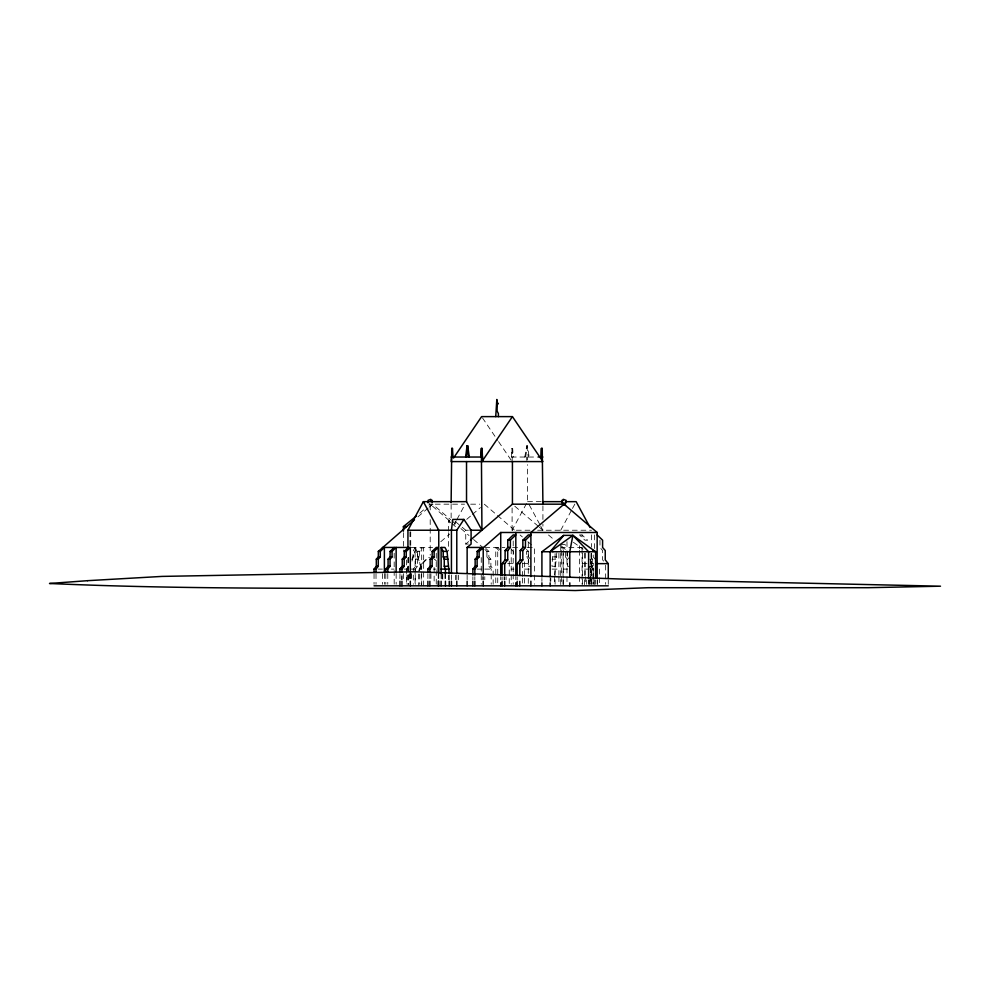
<?xml version="1.0" encoding="UTF-8"?>
<svg xmlns="http://www.w3.org/2000/svg" width="990" height="990" viewBox="0 0 990 990"><rect width="100%" height="100%" fill="white"/><g stroke="black" fill="none" stroke-linecap="round" stroke-linejoin="round"><path stroke-width="0.74" stroke-dasharray="4.95 3.71" d="M498.576 441.627L511.286 460.387L511.855 448.421L512.672 448.421L513.241 457.034M512.672 448.421L512.102 461.588M524.799 457.034L526.692 445.809L527.509 445.809L529.118 457.034M525.616 457.034L527.509 445.809M411.964 559.734L415.85 548.707L421.69 569.993L415.416 548.707M411.976 561.107L415.85 548.707M408.128 566.268L406.964 569.101L406.964 584.298M556.813 552.767L554.61 575.178M411.951 559.214L412.991 556.887L412.991 551.393L415.095 547.445L415.095 584.298M555.786 566.268L551.95 566.268L552.989 551.393M454.064 524.787L456.266 520.703M456.996 519.342L465.065 504.38M529.959 530.232L512.102 530.232L527.509 501.658L527.509 464.669M560.748 530.232L571.75 509.825M572.48 508.464L576.155 501.658M421.69 585.82L421.69 547.445L417.594 551.393L417.594 556.887L415.59 559.214L415.59 566.268L413.313 569.101L413.313 584.298M423.658 585.82L423.658 547.445L419.562 551.393L419.562 556.887L417.557 559.214L417.557 566.268L415.28 569.101L415.28 584.298M419.834 513.117L426.665 507.226M417.916 516.854L428.101 508.08M429.227 507.103L432.618 504.182L450.722 519.775M440.81 541.703L449.683 534.056M466.723 519.366L471.302 515.419M472.453 514.429L480.472 507.524M462.206 527.286L465.746 530.232L465.746 544.067L469.211 541.097M429.573 503.464L428.942 505.271L430.204 504.182L464.57 504.182M511.286 457.034L538.795 457.034M541.196 501.658L527.509 501.658L539.983 524.787M431.145 503.96L431.64 505.42M470.658 504.182L479.779 504.182M448.519 531.246L448.519 520.641L449.299 520.641L449.299 525.183M465.746 530.232L468.418 530.232M537.657 530.232L591.562 530.232M582.071 534.934L579.472 534.934L584.892 540.169L587.503 540.169L582.071 534.934L582.071 539.463M465.746 544.067L468.418 544.067M560.971 544.537L564.882 544.537L568.285 547.445M411.258 547.445L432.642 547.445M484.791 547.445L504.925 547.445M512.622 547.445L519.639 547.445M527.299 547.445L534.55 547.445L534.55 573.532M582.528 547.445L561.305 547.445L563.347 549.413M417.594 551.393L419.562 551.393M484.865 549.413L486.907 551.393L488.874 551.393L488.874 556.887L490.892 559.214L490.892 566.268L493.156 569.101L493.156 584.298M530.504 559.214L528.499 556.887L528.499 551.393L526.532 551.393L526.532 556.887L528.536 559.214L528.536 566.268L530.504 566.268M417.594 556.887L419.562 556.887M486.907 551.393L486.907 556.887L488.874 556.887M526.532 556.887L528.499 556.887M552.989 556.887L556.813 556.887M565.401 551.393L565.401 556.887L567.369 556.887L569.374 559.214M415.59 559.214L417.557 559.214M486.907 556.887L488.924 559.214L490.892 559.214M551.95 559.214L555.786 559.214M589.743 559.214L592.305 559.214L592.305 566.268L593.468 569.101L593.468 584.298M507.647 563.644L513.204 563.644M522.732 563.644L528.289 563.644M582.071 563.644L589.013 563.644M590.399 563.644L593.183 563.644L593.183 584.335M415.59 566.268L417.557 566.268M488.924 559.214L488.924 566.268L490.892 566.268M569.374 566.268L567.406 566.268L567.406 559.214L565.401 556.887M588.468 566.268L592.305 566.268M378.229 569.101L382.412 569.101M391.384 569.101L394.181 569.101M404.093 569.101L408.35 569.101M410.788 569.101L421.69 569.101M433.471 569.101L436.256 569.101M477.069 569.101L481.251 569.101M484.791 569.101L493.156 569.101M511.224 569.101L514.008 569.101M524.403 569.101L529.984 569.101M552.061 569.101L558.917 569.101M563.273 569.101L567.456 569.101M584.496 569.101L588.691 569.101M589.644 569.101L593.876 569.101M573.396 542.273L583.061 549.153M455.128 521.396L461.018 526.296M514.775 506.187L538.226 526.222M539.402 527.225L542.916 530.232L542.916 524.131M548.497 534.996L554.078 539.773M560.798 545.502L563.062 547.445L563.062 552.049M484.345 504.182L514.577 530.232M520.121 535.008L522.336 536.914M527.893 541.703L532.323 545.527M451.848 520.752L457.504 525.628M460.944 528.586L469 535.528M473.604 539.5L482.823 547.445M449.299 520.641L430.204 504.182L430.204 510.357M448.519 520.641L450.834 522.621M451.985 523.611L455.45 526.593M563.273 547.445L565.315 549.413M526.445 549.413L528.499 551.393M511.298 549.413L513.352 551.393L513.352 556.887M500.792 550.403L497.723 547.445L497.723 584.298M498.824 550.403L495.755 547.445L495.755 585.82M485.805 548.423L488.874 551.393M600.868 548.485L602.638 550.551L602.638 559.894L604.148 561.775M595.225 559.214L593.208 556.887L593.208 551.393M590.164 559.894L593.183 563.644M590.597 566.268L592.874 569.101L592.874 584.298M588.629 566.268L590.906 569.101L590.906 584.298M488.924 566.268L491.201 569.101L491.201 584.298M482.464 417.867L497.723 440.377M540.713 526.148L542.916 530.232M592.305 559.214L591.265 556.887L591.265 551.393M526.692 445.809L528.301 457.034M511.855 448.421L512.424 457.034M410.726 531.779L410.739 545.676M410.751 573.457L410.751 579.633M409.959 531.779L409.959 545.676M409.971 573.457L409.984 579.633M608.268 579.905L608.268 584.335M605.657 565.129L605.657 584.335M599.977 540.169L599.977 547.458M599.457 569.101L599.457 584.298M597.502 579.732L597.502 584.298M597.156 579.905L597.156 584.335M595.609 579.893L595.609 584.335M594.557 534.934L594.557 548.807M594.557 579.645L594.557 585.82M591.562 534.86L591.562 547.21M591.562 553.385L591.562 584.273M591.092 553.212L591.092 585.82M590.597 559.214L590.572 584.335M589.644 579.732L589.644 584.298M589.124 579.67L589.161 584.286M588.617 579.893L588.617 584.335M586.674 579.893L586.674 584.335M585.337 553.212L585.337 575.178M585.337 576.7L585.337 584.298M584.496 553.212L584.496 578.21M584.496 579.732L584.496 585.82M582.528 553.583L582.528 578.135M582.528 579.67L582.528 584.286M582.071 548.534L582.071 584.335M579.472 545.725L579.472 548.807M579.472 550.353L579.472 575.017M579.472 576.564L579.472 584.273M567.369 551.393L567.369 556.887M566.985 541.629L566.985 549.24M566.985 550.774L566.985 575.153M566.985 576.675L566.985 584.286M563.273 550.329L563.273 578.21M563.273 579.732L563.273 585.82M563.062 553.583L563.062 578.135M563.062 579.67L563.062 584.286M561.305 550.514L561.305 575.066M561.305 576.601L561.305 584.286M560.748 545.663L560.748 551.838M560.748 553.385L560.748 578.098M560.748 579.633L560.748 585.82M558.917 553.212L558.917 575.178M558.917 576.7L558.917 584.298M555.081 553.583L555.081 578.135M555.081 579.67L555.081 584.286M554.61 576.7L554.61 584.298M550.787 578.21L550.787 581.254M550.168 578.408L550.168 581.365M542.916 505.816L542.916 522.596M541.914 578.408L541.914 581.365M534.55 575.066L534.55 584.286M528.289 542.483L528.289 576.947M528.289 578.42L528.289 585.82M527.509 457.034L527.509 460.065M526.692 457.034L526.692 460.387M524.403 561.875L524.403 576.7M524.403 578.21L524.403 585.82M522.435 562.79L522.435 576.601M522.435 578.135L522.435 584.286M517.176 576.947L517.176 579.905M515.815 576.564L515.815 579.645M513.204 540.973L513.204 572.517M513.204 573.99L513.204 584.335M512.102 507.994L512.102 530.232M511.224 548.881L511.224 584.298M509.256 561.256L509.256 585.82M506.088 576.7L506.088 579.732M504.702 576.947L504.702 579.905M504.133 576.7L504.133 579.732M502.091 576.947L502.091 579.905M500.73 576.675L500.73 579.719M484.791 576.7L484.791 579.732M483.219 576.601L483.219 579.67M482.823 576.601L482.823 579.67M481.251 557.543L481.251 584.298M474.841 576.7L474.841 579.732M472.874 576.7L472.874 579.732M467.132 575.066L467.132 579.67M458.63 575.19L458.63 579.744M456.786 575.004L456.786 579.633M455.45 575.19L455.45 579.744M451.428 575.004L451.428 579.633M451.131 504.294L451.131 518.03M449.25 575.178L449.299 579.756M448.519 532.756L448.519 550.947M448.519 575.202L448.519 579.756M445.426 573.656L445.426 579.732M444.956 573.532L444.956 579.67M442.753 574.027L442.753 579.917M442.047 574.027L442.047 579.917M441.119 573.656L441.119 579.732M438.756 573.457L438.756 579.633M438.224 573.532L438.224 579.67M436.256 553.212L436.256 584.298M434.14 567.394L434.14 584.286M430.91 573.557L430.91 579.682M430.204 519.626L430.204 555.167M429.858 573.656L429.858 579.732M427.89 573.656L427.89 579.732M421.245 574.311L421.245 584.372M419.352 574.027L419.352 584.335M418.646 574.027L418.646 585.82M411.258 573.532L411.258 579.67M410.788 573.656L410.788 579.732M410.244 573.532L410.244 579.905M409.811 574.002L409.811 579.905M408.35 557.543L408.35 584.298M408.276 557.543L408.276 584.298M407.942 558.026L407.942 584.273M406.605 560.006L406.605 584.298M403.413 532.669L403.413 550.898M403.413 573.668L403.413 579.744M399.972 573.656L399.911 579.732M396.149 573.532L396.149 584.286M394.181 553.212L394.181 584.298M387.771 573.656L387.771 584.298M385.803 573.656L385.803 584.298M384.38 573.532L384.38 584.286M382.412 573.656L382.412 584.298M376.014 573.656L376.014 584.298M374.047 573.656L374.047 584.298M434.214 559.016A21.768 19.367 90 0 1 436.578 561.107M419.352 571.082A23.228 20.666 90 0 1 429.573 557.419M418.646 571.082A23.228 20.666 -90 0 1 428.868 557.419M401.94 579.732L401.94 573.656L401.878 579.732"/><path stroke-width="1.49" d="M480.806 457.034L481.375 448.421L482.068 448.421L482.625 460.573M481.499 457.034L482.068 448.421M451.131 502.772L451.749 448.421L452.43 448.421L453.049 457.034M452.43 448.421L451.131 461.588L542.916 461.588L512.424 416.617L481.61 416.617L453.519 458.061M540.738 457.034L541.419 448.421L542.235 448.421L542.916 504.294M541.778 454.163L542.235 448.421M465.671 457.034L467.02 445.809L467.701 445.809L469.297 457.034M466.352 457.034L466.859 452.826M467.367 448.618L467.701 445.809M541.914 576.923L541.914 551.739L563.731 535.38L572.888 535.38L569.782 551.739L569.782 576.923M407.942 548.757L407.942 530.232L423.349 501.658L466.525 501.658L481.932 530.232L470.163 530.232M456.786 573.457L456.786 530.232L463.939 519.428L471.092 530.232L471.092 544.067L467.132 547.445L467.132 573.532M481.932 461.588L512.424 416.617M374.047 572.133L374.047 569.101L376.311 566.268L376.311 559.214L378.329 556.887L378.329 551.393L414.525 519.775M376.014 572.133L376.014 569.101L378.279 566.268L378.279 559.214L380.296 556.887L380.296 551.393L384.38 547.445L384.38 571.997M385.803 572.133L385.803 569.101L388.08 566.268L388.08 559.214L390.085 556.887L390.085 551.393L394.181 547.445M387.771 572.133L387.771 569.101L390.048 566.268L390.048 559.214L392.052 556.887L392.052 551.393L396.149 547.445L396.149 571.997M401.94 572.133L401.94 569.101L404.217 566.268L404.217 559.214L406.222 556.887L406.222 551.393L410.318 547.445L410.318 571.997M427.89 572.133L427.89 569.101L430.155 566.268L430.155 559.214L432.172 556.887L432.172 551.393L436.256 547.445L438.224 547.445L438.224 571.997M429.858 572.133L429.858 569.101L432.123 566.268L432.123 559.214L434.14 556.887L434.14 551.393L438.224 547.445M472.874 575.178L472.874 569.101L475.15 566.268L475.15 559.214L477.168 556.887L477.168 551.393L481.251 547.445M474.841 575.178L474.841 569.101L477.118 566.268L477.118 559.214L479.123 556.887L479.123 551.393L500.73 532.484L597.156 532.484L597.156 578.42M502.091 575.475L502.091 563.644L505.11 559.894L505.11 550.551L507.771 547.458L507.771 540.169L513.204 534.934L515.815 534.934L510.382 540.169L507.771 540.169M504.702 575.475L504.702 563.644L507.721 559.894L507.721 550.551L510.382 547.458L510.382 540.169M517.176 575.475L517.176 563.644L520.196 559.894L520.196 550.551L522.856 547.458L522.856 540.169L528.289 534.934L530.888 534.934L525.467 540.169L522.856 540.169M519.787 575.475L519.787 563.644L522.807 559.894L522.807 550.551L525.467 547.458L525.467 540.169M550.168 576.923L550.168 551.739L563.731 535.38M401.94 569.101L399.972 569.101L402.249 566.268L402.249 559.214L404.254 556.887L404.254 551.393L408.35 547.445M403.413 531.147L403.413 526.593L416.419 516.062M597.156 532.484L564.028 504.182L562.765 505.271L563.397 502.833L561.887 502.833L561.887 500.358L563.273 500.358L563.273 499.307L566.094 500.358L566.094 502.833L564.968 502.833L565.463 505.407L564.028 504.182L512.424 504.182L470.374 540.107M564.028 504.182L530.888 532.484L530.888 576.564M550.168 551.739L572.888 535.38L595.609 551.739L595.609 578.408M451.131 457.034L482.625 457.034M538.795 457.034L542.916 457.034M542.706 501.658L562.468 501.658M565.513 501.658L576.155 501.658L590.09 527.509M463.939 519.428L452.764 519.428L451.428 530.232L451.428 573.457M403.413 526.593L406.605 526.593M407.942 530.232L456.786 530.232M382.412 547.445L410.318 547.445M441.119 573.656L441.119 547.445L444.956 547.445L447.047 551.393L449.25 573.656M467.132 547.445L483.219 547.445L483.219 575.066M507.771 547.458L510.382 547.458M522.856 547.458L525.467 547.458M505.11 550.551L507.721 550.551M520.196 550.551L522.807 550.551M378.329 551.393L380.296 551.393M390.085 551.393L392.052 551.393M404.254 551.393L406.222 551.393M432.172 551.393L434.14 551.393M441.119 547.445L443.223 551.393L447.047 551.393M477.168 551.393L479.123 551.393M541.914 551.739L595.609 551.739L592.948 550.378M378.329 556.887L380.296 556.887M390.085 556.887L392.052 556.887M404.254 556.887L406.222 556.887M432.172 556.887L434.14 556.887M443.223 551.393L443.223 556.887L447.047 556.887M477.168 556.887L479.123 556.887M376.311 559.214L378.279 559.214M388.08 559.214L390.048 559.214M402.249 559.214L404.217 559.214M430.155 559.214L432.123 559.214M443.223 556.887L444.262 559.214L448.086 559.214M475.15 559.214L477.118 559.214M505.11 559.894L507.721 559.894M520.196 559.894L522.807 559.894M502.091 563.644L504.702 563.644M517.176 563.644L519.787 563.644M597.156 563.644L608.268 563.644L608.268 578.42M376.311 566.268L378.279 566.268M388.08 566.268L390.048 566.268M404.217 566.268L402.249 566.268L399.911 569.101L399.972 572.133M430.155 566.268L432.123 566.268M444.262 559.214L444.262 566.268L448.086 566.268M475.15 566.268L477.118 566.268M374.047 569.101L376.014 569.101M385.803 569.101L387.771 569.101M427.89 569.101L429.858 569.101M441.119 569.101L449.25 569.101M472.874 569.101L474.841 569.101M374.047 585.82L608.268 585.82M597.156 534.934L602.588 540.169L602.588 547.458L605.249 550.551L605.249 559.894L608.268 563.644M572.888 535.38L588.617 551.739L588.617 578.408M423.349 501.658L438.756 530.232L438.756 573.457M444.262 566.268L445.426 569.101L445.426 573.656M467.02 445.809L468.604 457.034M541.419 448.421L542.099 461.588M451.749 448.421L452.368 457.034M481.375 448.421L481.932 530.232M569.782 582.85L569.782 585.82M550.168 582.85L550.168 585.82M541.914 582.85L541.914 585.82M530.888 581.192L530.888 585.82M519.787 581.378L519.787 585.82M517.176 581.378L517.176 585.82M515.815 532.484L515.815 575.017M515.815 582.726L515.815 585.82M512.424 461.588L512.424 504.182M504.702 581.378L504.702 585.82M502.091 581.378L502.091 585.82M500.73 532.484L500.73 575.153M500.73 582.764L500.73 585.82M498.391 416.617L498.391 413.597L497.116 411.073L497.116 404.093L497.376 403.041L497.859 404.229L498.081 403.388L497.067 402.299L496.819 399.465L495.73 416.617M483.219 581.204L483.219 585.82M474.841 581.254L474.841 585.82M472.874 581.254L472.874 585.82M467.132 581.204L467.132 585.82M466.525 461.588L466.525 501.658M456.786 581.179L456.786 585.82M451.428 581.179L451.428 585.82M449.25 581.254L449.25 585.82M445.426 581.254L445.426 585.82M441.119 581.254L441.119 585.82M438.756 581.179L438.756 585.82M438.224 581.204L438.224 585.82M432.271 502.833L432.271 500.358L430.761 500.358L430.761 499.307L428.064 500.358L428.064 502.833M429.858 581.254L429.858 585.82M427.89 581.254L427.89 585.82M410.318 581.204L410.318 585.82M401.94 581.254L401.94 585.82M399.972 581.254L399.972 585.82M87.504 580.685L49.5 583.481C224.606 591.438 399.985 586.117 575.202 590.535L648.19 587.701L868.106 587.701L940.5 586.191L623.106 579.113L415.206 571.787L162.088 576.403L87.504 580.685"/></g></svg>
